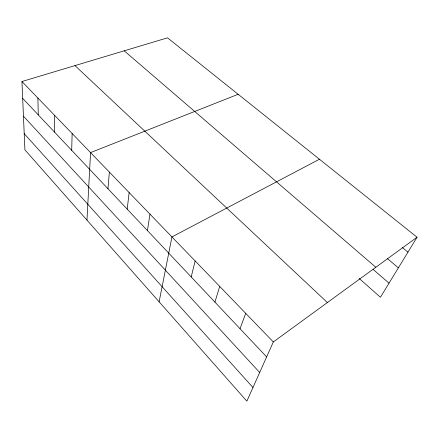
<?xml version="1.0" encoding="UTF-8"?>
<svg xmlns="http://www.w3.org/2000/svg" width="439" height="439" viewBox="0 0 439 439"><rect width="100%" height="100%" fill="white"/><g stroke="black" fill="none" stroke-linecap="round" stroke-linejoin="round"><path stroke-width="0.66" d="M54.59 132.177L54.595 115.336M71.705 150.314L72.128 133.505M86.971 220.131L90.555 152.596L238.163 94.292M107.972 188.748L109.36 172.077M127.2 209.129L129.137 192.567M147.427 230.568L149.968 214.15M159.121 301.823L171.94 236.912L319.449 159.242M191.201 276.96L195.146 260.953M214.934 302.109L219.698 286.387M240.04 328.718L245.708 313.342M417.05 237.225L273.321 341.948L246.861 401.169L24.913 149.864L21.95 81.517L167.5 37.831L417.05 237.225L380.432 297.269L359.157 278.425M402.151 247.376L407.957 252.14M387.45 258.653L398.371 267.85M124.215 50.82L375.822 267.263M373.139 269.431L389.025 283.171M74.976 65.603L327.395 302.548M21.95 81.517L273.321 341.948M22.68 98.358L266.638 356.907M23.454 116.192L259.674 372.486M24.211 133.686L252.963 387.505M37.886 98.029L38.27 114.875"/></g></svg>
